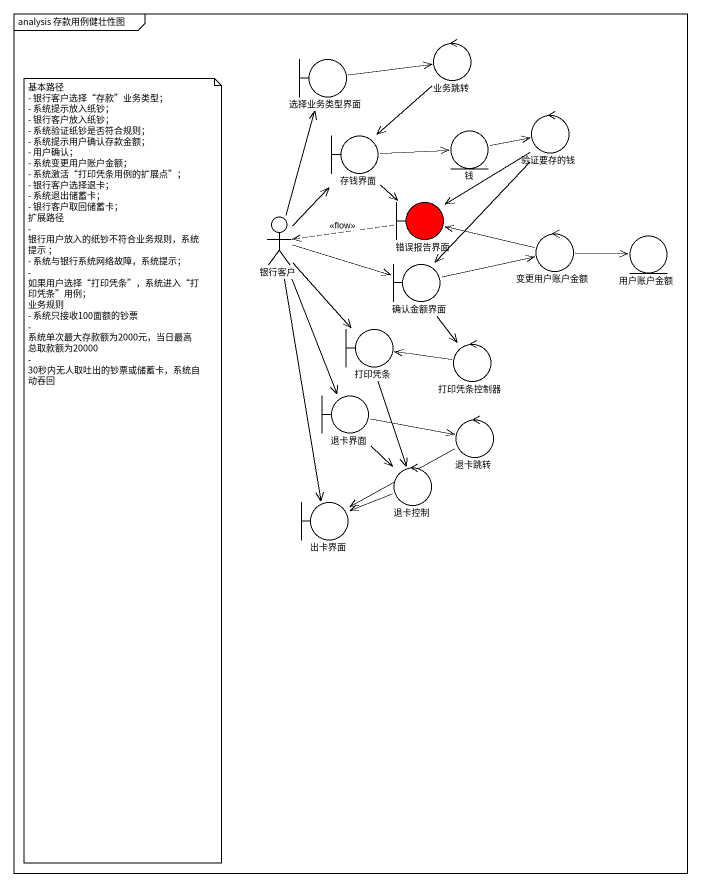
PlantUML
@startuml
mainframe analysis 存款用例健壮性图
boundary 选择业务类型界面
control 业务跳转
control 验证要存的钱
boundary 存钱界面
entity 钱
actor 银行客户
boundary 错误报告界面 #FF0000
control 变更用户账户金额
boundary 确认金额界面
entity 用户账户金额
boundary 打印凭条
control 打印凭条控制器
boundary 退卡界面
control 退卡跳转
boundary 出卡界面
control 退卡控制
选择业务类型界面 -right-> 业务跳转
业务跳转 --> 存钱界面
验证要存的钱 --> 错误报告界面
验证要存的钱 --> 确认金额界面
存钱界面 -right-> 钱
存钱界面 --> 错误报告界面
钱 -right-> 验证要存的钱
银行客户 -up-> 选择业务类型界面
银行客户 -up-> 存钱界面
银行客户 -right-> 确认金额界面
银行客户 --> 打印凭条
银行客户 --> 退卡界面
银行客户 --> 出卡界面
错误报告界面 .left.> 银行客户 : <<flow>>
变更用户账户金额 -left-> 错误报告界面
变更用户账户金额 -right-> 用户账户金额
确认金额界面 -right-> 变更用户账户金额
确认金额界面 --> 打印凭条控制器
打印凭条 --> 退卡控制
打印凭条控制器 -left-> 打印凭条
退卡界面 -right-> 退卡跳转
退卡界面 --> 退卡控制
退卡跳转 -left-> 出卡界面
退卡控制 -left-> 出卡界面
note as N1
  基本路径
  - 银行客户选择“存款”业务类型；
  - 系统提示放入纸钞；
  - 银行客户放入纸钞；
  - 系统验证纸钞是否符合规则；
  - 系统提示用户确认存款金额；
  - 用户确认；
  - 系统变更用户账户金额；
  - 系统激活“打印凭条用例的扩展点”；
  - 银行客户选择退卡；
  - 系统退出储蓄卡；
  - 银行客户取回储蓄卡；
  扩展路径
  - 银行用户放入的纸钞不符合业务规则，系统提示 ；
  - 系统与银行系统网络故障，系统提示；
  - 如果用户选择“打印凭条”，系统进入“打印凭条”用例；
  业务规则
  - 系统只接收100面额的钞票
  - 系统单次最大存款额为2000元，当日最高总取款额为20000
  - 30秒内无人取吐出的钞票或储蓄卡，系统自动吞回
end note
@enduml
